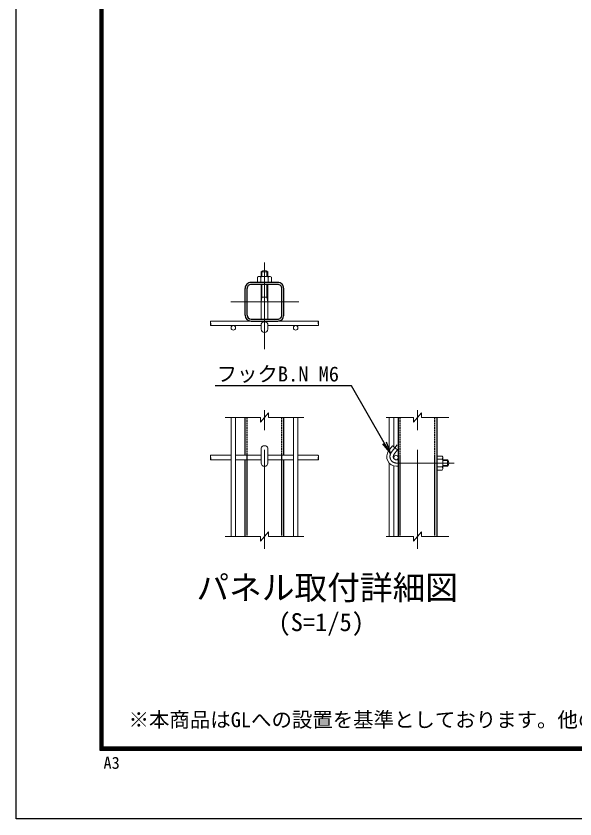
# Model space of a CAD drawing. Units: millimetres, scale not verified, with parts at other scales. Extents: x -4200 to 4200, y -2970 to 2970.
# Drawn here: x -4200 to -2405, y -2970 to -393 of the extents above; entities that cross this region are included whole.
import ezdxf
from ezdxf.enums import TextEntityAlignment as Align

# ---------------------------------------------------------------- set-up
doc = ezdxf.new("R2010")
doc.units = ezdxf.units.MM
doc.header["$LTSCALE"] = 10
doc.linetypes.add('USER1', pattern=[50.8, 31.75, -6.35, 6.35, -6.35])
doc.linetypes.add('USER2', pattern=[0.375, 0.25, -0.125])
for name, color, linetype, lineweight in [('0-0_D-STR-DIM', 7, 'Continuous', 13), ('0-1_D-STR3', 3, 'Continuous', 13), ('0-2_D-BMK', 2, 'USER1', 13), ('0-3_D-STR1', 1, 'Continuous', 25), ('0-4_D-STR2', 7, 'Continuous', 13), ('0-7_D-STR-TXT', 7, 'Continuous', 25), ('0-D_D-TTL', 7, 'Continuous', 25)]:
    doc.layers.add(name, color=color, linetype=linetype, lineweight=lineweight)
doc.layers.add('0-8_D-TTL-TXT', color=7, linetype='Continuous')
doc.styles.add('ＭＳ ゴシック', font='')
doc.styles.get('ＭＳ ゴシック').set_extended_font_data('MS Gothic')

# ---------------------------------------------------------------- blocks, each defined once
blk = doc.blocks.new('MLeader1')
at = {"layer": '0-0_D-STR-DIM', "lineweight": 25}
blk.add_line((-3011.1, -1759.28), (-2996.88, -1797.26), dxfattribs=at)
for points in [[(-3016.88, -1762.62), (-3122.63, -1579.45), (-3553.35, -1579.45), (-3560.55, -1579.45)], [(-3022.65, -1765.95), (-2996.88, -1797.26), (-3016.88, -1762.62)]]:
    blk.add_lwpolyline(points, dxfattribs=at)

msp = doc.modelspace()

# ---------------------------------------------------------------- linework, layer by layer
at = {"layer": '0-0_D-STR-DIM'}
for p, q in [((-3414.27, -1696.76), (-3389.27, -1666.76)), ((-3389.27, -1681.76), (-3389.27, -1666.76)), ((-2922.89, -1696.76), (-2897.89, -1666.76)), ((-2897.89, -1681.76), (-2897.89, -1666.76)), ((-3414.27, -1681.76), (-3527.89, -1681.76)), ((-3414.27, -1696.76), (-3414.27, -1681.76)), ((-3275.66, -1681.76), (-3389.27, -1681.76)), ((-2922.89, -1681.76), (-3011.2, -1681.76)), ((-2922.89, -1696.76), (-2922.89, -1681.76)), ((-2809.58, -1681.76), (-2897.89, -1681.76)), ((-3414.27, -2078.25), (-3389.27, -2048.25)), ((-3389.27, -2063.25), (-3389.27, -2048.25)), ((-2922.89, -2078.25), (-2897.89, -2048.25)), ((-2897.89, -2063.25), (-2897.89, -2048.25)), ((-3414.27, -2063.25), (-3527.89, -2063.25)), ((-3414.27, -2078.25), (-3414.27, -2063.25)), ((-3275.66, -2063.25), (-3389.27, -2063.25)), ((-2922.89, -2063.25), (-3011.2, -2063.25)), ((-2922.89, -2078.25), (-2922.89, -2063.25)), ((-2809.58, -2063.25), (-2897.89, -2063.25))]:
    msp.add_line(p, q, dxfattribs=at)
at = {"layer": '0-1_D-STR3'}
for p, q in [((-3420.43, -1228.77), (-3424.33, -1231.02)), ((-3424.33, -1231.02), (-3424.33, -1248.05)), ((-3383.11, -1228.77), (-3420.43, -1228.77)), ((-3417.67, -1228.77), (-3413.77, -1231.02)), ((-3409.87, -1228.77), (-3413.77, -1231.02)), ((-3413.77, -1231.02), (-3413.77, -1248.05)), ((-3412.17, -1213.49), (-3391.37, -1213.49)), ((-3412.17, -1228.77), (-3412.17, -1213.49)), ((-3409.77, -1228.77), (-3409.77, -1211.79)), ((-3393.77, -1228.77), (-3393.77, -1211.79)), ((-3393.67, -1228.77), (-3389.77, -1231.02)), ((-3391.37, -1228.77), (-3391.37, -1213.49)), ((-3385.87, -1228.77), (-3389.77, -1231.02)), ((-3389.77, -1231.02), (-3389.77, -1248.05)), ((-3383.11, -1228.77), (-3379.21, -1231.02)), ((-3379.21, -1231.02), (-3379.21, -1248.05)), ((-3379.21, -1248.05), (-3424.33, -1248.05)), ((-3412.17, -1365.65), (-3412.17, -1254.45)), ((-3391.37, -1365.65), (-3391.37, -1254.45)), ((-3409.77, -1295.65), (-3412.18, -1310.05)), ((-3412.17, -1295.65), (-3391.37, -1295.65)), ((-3393.77, -1295.65), (-3391.37, -1310.05)), ((-3412.17, -1380.75), (-3412.17, -1398.45)), ((-3391.37, -1380.75), (-3391.37, -1398.45)), ((-3002.91, -1788.07), (-2991.01, -1772.28)), ((-2974.39, -1784.79), (-2991.01, -1772.28)), ((-3412.17, -1778.97), (-3412.17, -1827.65)), ((-3391.37, -1827.65), (-3391.37, -1778.97)), ((-2986.3, -1800.59), (-2974.39, -1784.79)), ((-2977.99, -1817.25), (-2972.39, -1817.25)), ((-2848.39, -1850.21), (-2848.39, -1805.09)), ((-2831.37, -1805.09), (-2848.39, -1805.09)), ((-2848.39, -1807.49), (-2848.39, -1852.61)), ((-2831.37, -1815.65), (-2848.39, -1815.65)), ((-2829.11, -1811.75), (-2831.37, -1815.65)), ((-2829.11, -1819.55), (-2831.37, -1815.65)), ((-2830.44, -1817.25), (-2813.83, -1817.25)), ((-2829.11, -1819.65), (-2812.14, -1819.65)), ((-2813.83, -1817.25), (-2813.83, -1838.05)), ((-2977.99, -1838.05), (-2972.39, -1838.05)), ((-2831.37, -1839.65), (-2848.39, -1839.65)), ((-2831.37, -1850.21), (-2848.39, -1850.21)), ((-2829.11, -1835.75), (-2831.37, -1839.65)), ((-2829.11, -1843.55), (-2831.37, -1839.65)), ((-2829.11, -1846.31), (-2831.37, -1850.21)), ((-2829.11, -1835.65), (-2812.14, -1835.65)), ((-2829.11, -1838.05), (-2813.83, -1838.05))]:
    msp.add_line(p, q, dxfattribs=at)
for points in [[(-3409.77, -1295.65), (-3409.77, -1254.45), (-3409.77, -1295.65)], [(-3393.77, -1295.65), (-3393.77, -1254.45), (-3393.77, -1295.65)], [(-2829.11, -1846.31), (-2829.11, -1808.99), (-2831.37, -1805.09)]]:
    msp.add_lwpolyline(points, dxfattribs=at)
for centre, radius, start, end in [((-3401.77, -1225.65), 16, 49.4584, 130.5416), ((-3401.77, -1398.45), 10.4, 180, 0), ((-2977.99, -1806.85), 31.2, 143, 270), ((-2977.99, -1806.85), 10.4, 143, 270), ((-3401.77, -1827.65), 10.4, 180, 0), ((-2825.99, -1827.65), 16, 319.4584, 40.5416)]:
    msp.add_arc(centre, radius, start, end, dxfattribs=at)
for centre, major_axis, start_param, end_param in [((-3401.77, -1380.81), (10.4, 0), 0, 3.1415927), ((-3401.77, -1779.04), (-10.4, 0), 3.1415927, 6.2831853)]:
    msp.add_ellipse(centre, major_axis=major_axis, ratio=0.649974, start_param=start_param, end_param=end_param, dxfattribs=at)
at = {"layer": '0-2_D-BMK'}
for p, q in [((-3401.77, -1461.75), (-3401.77, -1184.23)), ((-3510.01, -1310.05), (-3291.17, -1310.05)), ((-3401.77, -2102.84), (-3401.77, -1637.26)), ((-2910.39, -2102.84), (-2910.39, -1637.26)), ((-2994.61, -1794.33), (-2975.67, -1769.2)), ((-2977.99, -1827.65), (-2792.27, -1827.65))]:
    msp.add_line(p, q, dxfattribs=at)
msp.add_arc((-2977.99, -1806.85), 20.8, 143, 270, dxfattribs=at)
at = {"layer": '0-3_D-STR1'}
for p, q in [((-3358.97, -1248.05), (-3444.57, -1248.05)), ((-3358.97, -1254.45), (-3444.57, -1254.45)), ((-3463.77, -1352.85), (-3463.77, -1267.25)), ((-3457.37, -1352.85), (-3457.37, -1267.25)), ((-3346.17, -1352.85), (-3346.17, -1267.25)), ((-3339.77, -1352.85), (-3339.77, -1267.25)), ((-3444.57, -1365.65), (-3358.97, -1365.65)), ((-3444.57, -1372.05), (-3358.97, -1372.05)), ((-3463.77, -1802.85), (-3463.77, -1681.76)), ((-3339.77, -1802.85), (-3339.77, -1681.76)), ((-2972.39, -1681.76), (-2972.39, -2063.25)), ((-2848.39, -1681.76), (-2848.39, -2063.25)), ((-3463.77, -2063.25), (-3463.77, -1817.25)), ((-3339.77, -2063.25), (-3339.77, -1817.25))]:
    msp.add_line(p, q, dxfattribs=at)
at = {"layer": '0-3_D-STR1', "linetype": 'USER2'}
for p, q in [((-3457.37, -2063.25), (-3457.37, -1681.76)), ((-3346.17, -2063.25), (-3346.17, -1681.76)), ((-2965.99, -2063.25), (-2965.99, -1681.76)), ((-2854.79, -2063.25), (-2854.79, -1681.76))]:
    msp.add_line(p, q, dxfattribs=at)
at = {"layer": '0-3_D-STR1'}
for centre, radius, start, end in [((-3444.57, -1267.25), 19.2, 90, 180.00001), ((-3444.57, -1267.25), 12.8, 90, 180.00001), ((-3358.97, -1267.25), 19.2, 0.00001, 90.00002), ((-3358.97, -1267.25), 12.8, 0.00001, 90.00002), ((-3444.57, -1352.85), 19.2, 180.00001, 270), ((-3444.57, -1352.85), 12.8, 180.00001, 270), ((-3358.97, -1352.85), 19.2, 270, 0.00001), ((-3358.97, -1352.85), 12.8, 270, 0.00001)]:
    msp.add_arc(centre, radius, start, end, dxfattribs=at)
at = {"layer": '0-4_D-STR2'}
for p, q in [((-3574.54, -1372.05), (-3413.77, -1372.05)), ((-3574.54, -1386.45), (-3412.17, -1386.45)), ((-3229.01, -1386.45), (-3391.37, -1386.45)), ((-3229, -1372.05), (-3389.77, -1372.05)), ((-3508.97, -1681.76), (-3508.97, -2063.25)), ((-3494.57, -1681.76), (-3494.57, -2063.25)), ((-3308.97, -1681.76), (-3308.97, -2063.25)), ((-3294.57, -1681.76), (-3294.57, -2063.25)), ((-3001.19, -1785.8), (-3001.19, -1681.76)), ((-2986.79, -1775.45), (-2986.79, -1681.76)), ((-3508.97, -1802.85), (-3574.54, -1802.85)), ((-3412.17, -1802.85), (-3494.57, -1802.85)), ((-3391.37, -1802.85), (-3308.97, -1802.85)), ((-3294.57, -1802.85), (-3229.01, -1802.85)), ((-3508.97, -1817.25), (-3574.54, -1817.25)), ((-3412.17, -1817.25), (-3494.57, -1817.25)), ((-3391.37, -1817.25), (-3308.97, -1817.25)), ((-3294.57, -1817.25), (-3229.01, -1817.25)), ((-3001.19, -2063.25), (-3001.19, -1827.71)), ((-2986.79, -2063.25), (-2986.79, -1836.78))]:
    msp.add_line(p, q, dxfattribs=at)
for centre in [(-3501.77, -1393.65), (-3301.77, -1393.65), (-2979.59, -1810.05)]:
    msp.add_circle(centre, 7.2, dxfattribs=at)
for centre, major_axis, start_param, end_param in [((-3574.54, -1375.65), (0, -3.6), 3.1414937, 6.283185), ((-3229.01, -1382.85), (0, 3.6), 3.1414937, 6.283185), ((-3574.54, -1806.45), (0, -3.6), 3.1414937, 6.283185), ((-3229.01, -1806.45), (0, -3.6), 0.0000003, 3.1416916)]:
    msp.add_ellipse(centre, major_axis=major_axis, ratio=0.114898, start_param=start_param, end_param=end_param, dxfattribs=at)
for centre, major_axis in [((-3574.54, -1382.85), (0, -3.6)), ((-3229.01, -1375.65), (0, 3.6)), ((-3574.54, -1813.65), (0, -3.6)), ((-3229.01, -1813.65), (0, 3.6))]:
    msp.add_ellipse(centre, major_axis=major_axis, ratio=0.114898, dxfattribs=at)
at = {"layer": '0-D_D-TTL', "color": 2}
msp.add_lwpolyline([(-4199.62, 2970), (4200.38, 2970), (4200.38, -2970), (-4199.62, -2970)], close=True, dxfattribs=at)
at = {"layer": '0-D_D-TTL'}
for points in [[(-3929.62, 2750), (3930.38, 2750), (3930.38, -2750), (-3929.62, -2750)], [(-3927.12, 2747.5), (3927.88, 2747.5), (3927.88, -2747.5), (-3927.12, -2747.5)], [(-3924.62, 2745), (3925.38, 2745), (3925.38, -2745), (-3924.62, -2745)], [(-3922.12, 2742.5), (3922.88, 2742.5), (3922.88, -2742.5), (-3922.12, -2742.5)], [(-3919.62, 2740), (3920.38, 2740), (3920.38, -2740), (-3919.62, -2740)]]:
    msp.add_lwpolyline(points, close=True, dxfattribs=at)

# ---------------------------------------------------------------- block references
at = {"layer": '0-0_D-STR-DIM'}
msp.add_blockref('MLeader1', (0, 0), dxfattribs=at)

# ---------------------------------------------------------------- texts
at = {"layer": '0-7_D-STR-TXT', "style": 'ＭＳ ゴシック'}
for s, p in [('フックB.N M6', (-3555.51, -1580.17)), ('※本商品はGLへの設置を基準としております。他の条件でご使用の際は別途ご相談ください。', (-3838.23, -2689.87))]:
    msp.add_text(s, height=48.09, dxfattribs=at).set_placement(p, align=Align.BOTTOM_LEFT)
at = {"layer": '0-8_D-TTL-TXT', "style": 'ＭＳ ゴシック'}
for s, height, p in [('パネル取付詳細図', 76.98, (-3620.34, -2289.03)), ('(S=1/5)', 57.7, (-3356.88, -2384.47)), ('A3', 38.49, (-3918.91, -2820.62))]:
    msp.add_text(s, height=height, dxfattribs=at).set_placement(p, align=Align.BOTTOM_LEFT)

doc.saveas('drawing.dxf')
